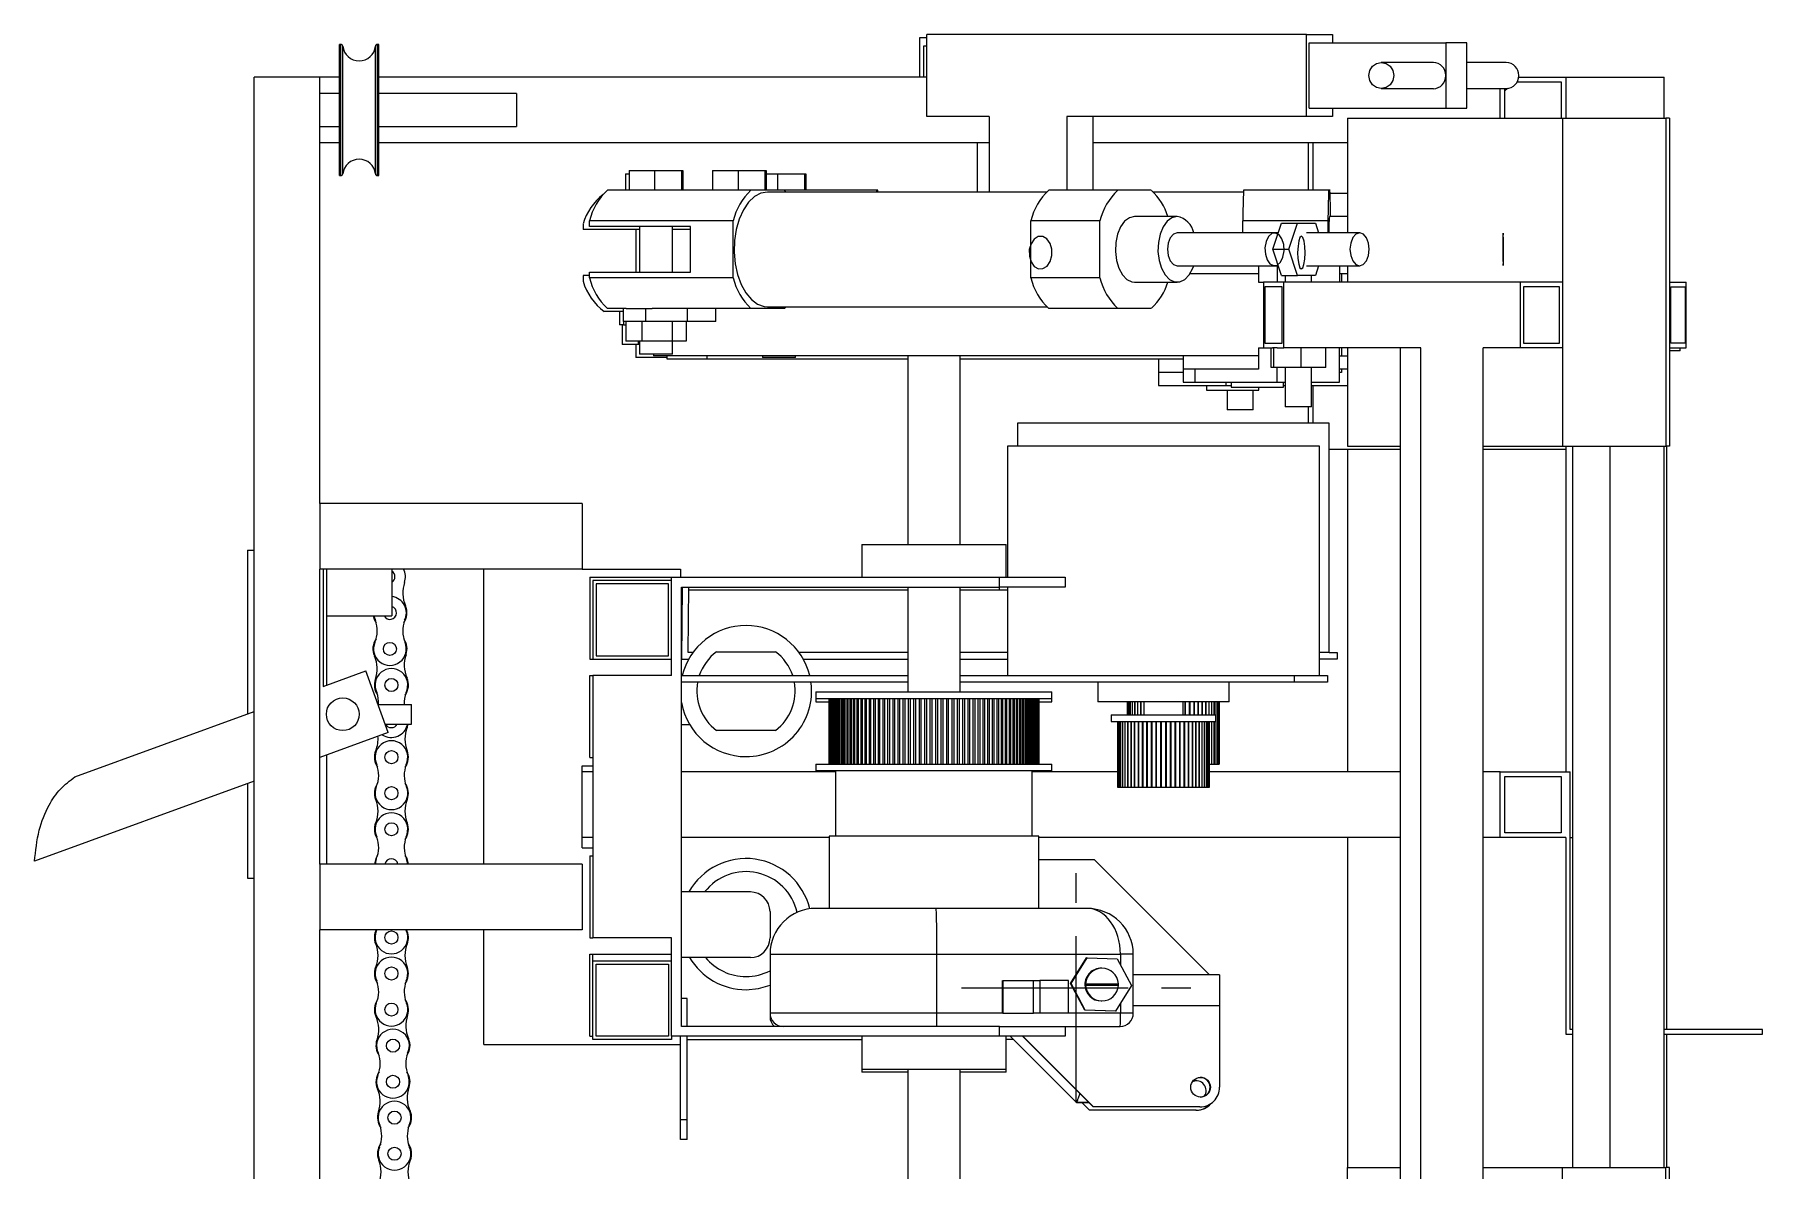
# Model space of a CAD drawing. Header units: millimetres. Extents: x 174 to 988, y 116 to 750.
# Drawn here: x 761.1 to 892.9, y 663 to 749.6 of the extents above; entities that cross this region are included whole.
import ezdxf

# ---------------------------------------------------------------- set-up
doc = ezdxf.new("R2010")
doc.units = ezdxf.units.MM
doc.linetypes.add('CENTERX2', pattern=[20.32, 12.7, -2.54, 2.54, -2.54])

msp = doc.modelspace()

# ---------------------------------------------------------------- linework, layer by layer
at = {"color": 7, "linetype": 'Continuous', "lineweight": 15}
for p, q in [((784.47, 748.85), (784.36, 748.85)), ((784.36, 738.85), (784.36, 748.85)), ((787.36, 748.85), (787.25, 748.85)), ((787.36, 738.85), (787.36, 748.85)), ((829.15, 749.35), (828.6, 749.35)), ((828.6, 749.35), (828.6, 746.35)), ((829.15, 748.73), (828.9, 748.73)), ((828.9, 748.73), (828.9, 746.35)), ((829.15, 743.35), (829.15, 749.6)), ((858.09, 749.6), (829.15, 749.6)), ((858.09, 743.35), (858.09, 749.6)), ((858.09, 749.6), (860.08, 749.6)), ((858.29, 743.98), (858.29, 748.98)), ((858.29, 748.98), (868.72, 748.98)), ((860.08, 749.6), (860.08, 748.98)), ((868.72, 748.98), (868.72, 746.48)), ((870.31, 748.98), (868.72, 748.98)), ((870.31, 746.48), (870.31, 748.98)), ((867.77, 747.48), (863.8, 747.48)), ((873.33, 747.48), (870.31, 747.48)), ((777.86, 622.46), (777.86, 746.35)), ((782.86, 746.35), (777.86, 746.35)), ((782.86, 713.85), (782.86, 746.35)), ((784.36, 746.35), (782.86, 746.35)), ((829.15, 746.35), (787.36, 746.35)), ((868.72, 746.48), (868.72, 743.98)), ((870.31, 743.98), (870.31, 746.48)), ((874.17, 746), (877.51, 746)), ((874.27, 746.35), (877.86, 746.35)), ((877.51, 746), (877.51, 743.23)), ((877.86, 746.35), (877.86, 743.23)), ((877.86, 746.35), (881.61, 746.35)), ((881.61, 746.35), (885.36, 746.35)), ((885.36, 743.23), (885.36, 746.35)), ((784.36, 745.1), (782.86, 745.1)), ((797.86, 745.1), (787.36, 745.1)), ((797.86, 745.1), (797.86, 742.6)), ((863.8, 745.48), (867.77, 745.48)), ((870.31, 745.48), (873.33, 745.48)), ((872.86, 743.23), (872.86, 745.48)), ((873.42, 745.48), (873.21, 745.32)), ((873.21, 743.23), (873.21, 745.48)), ((833.89, 743.35), (829.15, 743.35)), ((833.89, 743.35), (833.89, 737.6)), ((858.09, 743.35), (839.81, 743.35)), ((839.81, 743.35), (839.81, 737.73)), ((841.8, 743.35), (841.8, 737.73)), ((860.08, 743.35), (858.09, 743.35)), ((858.29, 743.98), (868.72, 743.98)), ((860.08, 743.98), (860.08, 743.35)), ((861.22, 743.23), (861.22, 734.48)), ((861.22, 743.23), (877.62, 743.23)), ((868.72, 743.98), (870.31, 743.98)), ((877.62, 743.23), (877.62, 718.23)), ((877.62, 743.23), (885.49, 743.23)), ((885.49, 743.23), (885.49, 718.23)), ((885.78, 743.23), (885.49, 743.23)), ((885.78, 743.23), (885.78, 718.23)), ((782.86, 742.6), (784.36, 742.6)), ((787.36, 742.6), (797.86, 742.6)), ((784.36, 741.35), (782.86, 741.35)), ((833.89, 741.35), (787.36, 741.35)), ((832.98, 741.35), (832.98, 737.6)), ((861.22, 741.35), (841.8, 741.35)), ((858.23, 741.35), (858.23, 737.73)), ((858.57, 741.35), (858.57, 737.73)), ((806.45, 739.23), (806.45, 737.73)), ((806.45, 739.23), (808.39, 739.23)), ((808.39, 739.23), (808.39, 737.73)), ((808.39, 739.23), (810.44, 739.23)), ((810.44, 739.23), (810.44, 737.73)), ((810.44, 739.23), (810.55, 739.23)), ((810.55, 739.23), (810.55, 737.73)), ((812.8, 739.23), (812.8, 737.73)), ((812.8, 739.23), (814.75, 739.23)), ((814.75, 739.23), (814.75, 737.73)), ((814.75, 739.23), (816.8, 739.23)), ((816.8, 739.23), (816.8, 737.73)), ((816.8, 739.23), (816.9, 739.23)), ((816.9, 739.23), (816.9, 737.73)), ((784.36, 738.85), (784.47, 738.85)), ((787.25, 738.85), (787.36, 738.85)), ((806.17, 738.98), (806.17, 737.73)), ((806.17, 738.98), (806.45, 738.98)), ((816.9, 738.98), (817.77, 738.98)), ((817.77, 738.98), (817.77, 737.73)), ((817.77, 738.98), (819.82, 738.98)), ((819.82, 738.98), (819.82, 737.73)), ((819.82, 738.98), (819.92, 738.98)), ((819.92, 738.98), (819.92, 737.73)), ((815.74, 737.73), (804.79, 737.73)), ((818.29, 737.73), (815.74, 737.73)), ((838.3, 737.6), (817.01, 737.6)), ((818.43, 737.6), (818.29, 737.73)), ((825.3, 737.73), (818.29, 737.73)), ((825.3, 737.73), (825.29, 737.6)), ((825.4, 737.73), (825.3, 737.73)), ((825.4, 737.6), (825.4, 737.73)), ((843.71, 737.73), (838.44, 737.73)), ((846.26, 737.73), (843.71, 737.73)), ((853.29, 737.6), (846.4, 737.6)), ((859.79, 737.73), (853.29, 737.73)), ((859.89, 737.73), (859.79, 737.73)), ((861.22, 737.48), (859.9, 737.48)), ((814.38, 735.41), (803.43, 735.41)), ((803.43, 734.98), (803.43, 735.41)), ((814.38, 731.05), (814.38, 735.41)), ((842.35, 735.41), (837.08, 735.41)), ((837.08, 731.05), (837.08, 735.41)), ((842.35, 731.05), (842.35, 735.41)), ((848.23, 735.73), (844.99, 735.73)), ((859.74, 735.41), (853.24, 735.41)), ((853.24, 734.48), (853.24, 735.41)), ((855.52, 733.23), (856.2, 735.23)), ((856.2, 735.23), (857.42, 735.23)), ((856.74, 733.23), (857.42, 735.23)), ((857.42, 735.23), (858.77, 735.23)), ((858.77, 735.23), (859.02, 734.48)), ((859.74, 734.48), (859.74, 735.41)), ((861.22, 735.73), (859.84, 735.73)), ((802.93, 735.16), (802.93, 734.73)), ((807.25, 734.73), (802.93, 734.73)), ((811.13, 734.98), (803.43, 734.98)), ((806.97, 734.73), (806.97, 731.48)), ((807.25, 734.98), (807.25, 731.48)), ((809.75, 731.48), (809.75, 734.98)), ((811.13, 734.73), (809.75, 734.73)), ((811.13, 731.48), (811.13, 734.98)), ((855.95, 734.48), (848.23, 734.48)), ((862.15, 734.48), (858.09, 734.48)), ((856.2, 731.23), (855.52, 733.23)), ((855.52, 733.23), (856.74, 733.23)), ((857.42, 731.23), (856.74, 733.23)), ((802.93, 731.23), (802.93, 730.8)), ((803.43, 731.23), (802.93, 731.23)), ((803.43, 731.05), (803.43, 731.48)), ((803.43, 731.48), (811.13, 731.48)), ((848.23, 731.98), (855.95, 731.98)), ((854.44, 731.35), (849.2, 731.35)), ((854.44, 731.98), (854.44, 730.73)), ((855.85, 731.98), (855.85, 730.73)), ((856.2, 731.23), (857.42, 731.23)), ((856.48, 731.23), (856.48, 730.73)), ((857.7, 731.23), (857.42, 731.23)), ((858.48, 731.23), (857.7, 731.23)), ((858.09, 731.98), (862.15, 731.98)), ((858.48, 730.73), (858.48, 731.23)), ((858.77, 731.23), (858.48, 731.23)), ((859.02, 731.98), (858.77, 731.23)), ((860.6, 731.98), (860.6, 730.73)), ((861.22, 731.35), (860.6, 731.35)), ((860.77, 731.35), (860.77, 730.73)), ((861.22, 731.98), (861.22, 730.73)), ((814.38, 731.05), (803.43, 731.05)), ((842.35, 731.05), (837.08, 731.05)), ((844.99, 730.73), (848.23, 730.73)), ((854.44, 730.73), (854.81, 730.73)), ((854.81, 730.73), (854.81, 725.73)), ((856.36, 730.73), (854.81, 730.73)), ((856.25, 730.38), (854.91, 730.38)), ((854.91, 730.38), (854.91, 726.08)), ((856.25, 726.08), (856.25, 730.38)), ((856.36, 725.73), (856.36, 730.73)), ((874.42, 730.73), (856.36, 730.73)), ((874.42, 725.73), (874.42, 730.73)), ((877.62, 730.73), (874.42, 730.73)), ((877.39, 730.38), (874.64, 730.38)), ((874.64, 730.38), (874.64, 726.08)), ((877.39, 726.08), (877.39, 730.38)), ((877.62, 730.73), (877.62, 725.73)), ((885.78, 730.73), (885.78, 725.73)), ((885.78, 730.73), (887.05, 730.73)), ((885.87, 730.38), (886.96, 730.38)), ((885.87, 726.08), (885.87, 730.38)), ((886.96, 730.38), (886.96, 726.08)), ((887.05, 725.73), (887.05, 730.73)), ((806.23, 728.73), (804.79, 728.73)), ((806, 728.73), (806, 727.73)), ((806.23, 728.73), (807.7, 728.73)), ((807.7, 728.73), (807.7, 727.73)), ((807.7, 728.73), (808.21, 728.73)), ((815.74, 728.73), (808.21, 728.73)), ((810.87, 728.73), (810.87, 727.73)), ((813.05, 727.73), (813.05, 728.73)), ((818.29, 728.73), (815.74, 728.73)), ((817.01, 728.85), (838.3, 728.85)), ((818.29, 728.73), (818.43, 728.85)), ((843.71, 728.73), (838.44, 728.73)), ((846.26, 728.73), (843.71, 728.73)), ((806, 728.48), (804.55, 728.48)), ((805.72, 728.48), (805.72, 727.48)), ((806.03, 727.48), (805.72, 727.48)), ((805.91, 727.48), (805.91, 725.98)), ((807.7, 727.73), (806, 727.73)), ((806.03, 727.48), (806.19, 727.48)), ((806.19, 727.73), (806.19, 726.23)), ((807.41, 727.73), (807.41, 726.23)), ((810.87, 727.73), (807.7, 727.73)), ((809.72, 727.73), (809.72, 726.23)), ((810.8, 727.73), (810.8, 726.23)), ((813.05, 727.73), (810.87, 727.73)), ((807.14, 725.98), (805.91, 725.98)), ((807.41, 726.23), (806.19, 726.23)), ((806.97, 725.98), (806.97, 724.98)), ((807.14, 726.23), (807.14, 725.98)), ((807.25, 725.98), (807.14, 725.98)), ((807.25, 726.23), (807.25, 725.23)), ((809.72, 726.23), (807.41, 726.23)), ((810.8, 726.23), (809.72, 726.23)), ((809.75, 725.23), (809.75, 726.23)), ((854.91, 726.08), (856.25, 726.08)), ((874.64, 726.08), (877.39, 726.08)), ((886.96, 726.08), (885.87, 726.08)), ((809.35, 724.98), (806.97, 724.98)), ((809.75, 725.23), (807.25, 725.23)), ((808.31, 725.23), (808.31, 725.1)), ((854.44, 725.1), (808.31, 725.1)), ((809.35, 724.85), (809.35, 725.1)), ((812.36, 724.85), (809.35, 724.85)), ((812.36, 725.1), (812.36, 724.85)), ((827.69, 724.85), (812.36, 724.85)), ((816.62, 725.1), (816.62, 724.98)), ((819.12, 724.98), (816.62, 724.98)), ((819.12, 724.98), (819.12, 725.1)), ((827.69, 725.1), (827.69, 710.73)), ((831.69, 710.73), (831.69, 725.1)), ((848.7, 724.85), (831.69, 724.85)), ((846.82, 724.85), (846.82, 723.85)), ((848.7, 725.1), (848.7, 724.1)), ((854.44, 725.73), (854.44, 724.1)), ((854.44, 725.73), (854.81, 725.73)), ((854.81, 725.73), (855.51, 725.73)), ((855.39, 724.23), (855.39, 725.73)), ((855.6, 725.73), (855.51, 725.73)), ((855.6, 724.23), (855.6, 725.73)), ((855.85, 725.73), (855.6, 725.73)), ((855.85, 725.73), (856.36, 725.73)), ((866.81, 725.73), (856.36, 725.73)), ((857.69, 724.23), (857.69, 725.73)), ((859.58, 724.23), (859.58, 725.73)), ((860.6, 723.1), (860.6, 725.73)), ((860.6, 725.1), (861.22, 725.1)), ((860.77, 725.73), (860.77, 725.1)), ((860.77, 725.48), (860.77, 725.1)), ((860.77, 725.48), (860.77, 725.48)), ((861.22, 725.73), (861.22, 718.23)), ((865.26, 655.73), (865.26, 725.73)), ((866.81, 655.73), (866.81, 725.73)), ((874.42, 725.73), (871.57, 725.73)), ((871.57, 655.73), (871.57, 725.73)), ((877.62, 725.73), (874.42, 725.73)), ((885.78, 725.73), (887.05, 725.73)), ((886.59, 725.48), (885.78, 725.48)), ((886.59, 725.48), (886.59, 725.73)), ((846.82, 723.85), (846.82, 722.85)), ((848.7, 723.85), (846.82, 723.85)), ((848.7, 724.1), (848.7, 723.1)), ((849.61, 724.1), (848.7, 724.1)), ((849.61, 723.1), (849.61, 724.1)), ((854.44, 724.1), (849.61, 724.1)), ((855.6, 724.23), (855.39, 724.23)), ((857.69, 724.23), (855.6, 724.23)), ((855.85, 723.1), (855.85, 724.23)), ((856.48, 724.23), (856.48, 721.23)), ((859.58, 724.23), (857.69, 724.23)), ((858.48, 721.23), (858.48, 724.23)), ((861.22, 724.1), (860.6, 724.1)), ((860.77, 723.85), (860.6, 723.85)), ((860.77, 724.1), (860.77, 723.85)), ((846.82, 722.85), (851.96, 722.85)), ((848.7, 723.1), (849.61, 723.1)), ((849.61, 723.1), (855.85, 723.1)), ((850.46, 722.85), (850.46, 722.48)), ((850.46, 722.48), (853.43, 722.48)), ((851.96, 722.85), (852.34, 722.85)), ((852.04, 722.48), (852.04, 720.98)), ((852.34, 723.1), (852.34, 722.73)), ((852.34, 722.73), (853.71, 722.73)), ((853.43, 722.48), (854.46, 722.48)), ((853.71, 722.73), (856.34, 722.73)), ((854.04, 720.98), (854.04, 722.48)), ((854.46, 722.48), (854.46, 722.73)), ((855.85, 723.1), (856.48, 723.1)), ((856.34, 722.73), (856.34, 723.1)), ((856.34, 722.85), (856.48, 722.85)), ((858.48, 723.1), (860.6, 723.1)), ((858.48, 722.85), (861.22, 722.85)), ((858.57, 722.85), (858.57, 719.98)), ((853.74, 720.98), (852.04, 720.98)), ((854.04, 720.98), (853.74, 720.98)), ((856.9, 721.23), (856.48, 721.23)), ((858.48, 721.23), (856.9, 721.23)), ((858.23, 721.23), (858.23, 719.98)), ((836.05, 719.98), (836.05, 718.23)), ((859.83, 719.98), (836.05, 719.98)), ((859.83, 702.48), (859.83, 719.98)), ((835.3, 718.23), (835.3, 708.23)), ((859.08, 718.23), (835.3, 718.23)), ((859.08, 700.73), (859.08, 718.23)), ((861.22, 718.23), (865.26, 718.23)), ((871.57, 718.23), (877.62, 718.23)), ((877.62, 718.23), (885.49, 718.23)), ((877.86, 718.23), (877.86, 693.39)), ((878.39, 718.23), (878.39, 663.23)), ((881.23, 718.23), (881.23, 663.23)), ((885.35, 718.23), (885.35, 663.23)), ((885.36, 688.39), (885.36, 718.23)), ((885.78, 718.23), (885.49, 718.23)), ((885.56, 673.74), (885.56, 718.23)), ((859.83, 717.98), (865.26, 717.98)), ((861.23, 717.98), (861.23, 693.39)), ((871.57, 717.98), (877.86, 717.98)), ((802.86, 713.85), (782.86, 713.85)), ((782.86, 713.85), (782.86, 708.85)), ((802.86, 713.85), (802.86, 708.85)), ((777.36, 710.28), (777.36, 697.81)), ((777.36, 710.28), (777.86, 710.28)), ((824.19, 710.73), (824.19, 708.23)), ((824.19, 710.73), (829.69, 710.73)), ((829.69, 710.73), (835.19, 710.73)), ((835.19, 708.23), (835.19, 710.73)), ((782.86, 686.35), (782.86, 708.85)), ((802.86, 708.85), (782.86, 708.85)), ((783.11, 708.85), (783.11, 699.9)), ((783.36, 708.85), (783.36, 705.28)), ((788.36, 708.85), (788.36, 705.28)), ((795.36, 686.35), (795.36, 708.85)), ((802.86, 708.85), (810.36, 708.85)), ((810.36, 708.85), (810.36, 708.23)), ((803.44, 708.23), (809.69, 708.23)), ((803.44, 708.23), (803.44, 701.98)), ((809.69, 707.98), (803.69, 707.98)), ((803.69, 707.98), (803.69, 701.98)), ((809.44, 707.73), (803.94, 707.73)), ((803.94, 707.73), (803.94, 702.23)), ((809.44, 702.23), (809.44, 707.73)), ((809.69, 700.73), (809.69, 708.23)), ((809.69, 708.23), (834.69, 708.23)), ((834.69, 707.48), (834.69, 708.23)), ((834.69, 708.23), (839.69, 708.23)), ((839.69, 708.23), (839.69, 707.48)), ((810.44, 707.48), (834.69, 707.48)), ((810.44, 673.98), (810.44, 707.48)), ((810.49, 707.48), (810.44, 701.98)), ((810.49, 707.23), (810.44, 707.23)), ((810.94, 702.48), (810.99, 707.48)), ((827.69, 707.23), (810.99, 707.23)), ((827.69, 707.48), (827.69, 699.48)), ((831.69, 699.48), (831.69, 707.48)), ((834.69, 707.23), (831.69, 707.23)), ((839.69, 707.48), (834.69, 707.48)), ((834.69, 707.23), (834.69, 707.48)), ((835.3, 707.23), (834.69, 707.23)), ((835.3, 707.48), (835.3, 700.73)), ((783.36, 705.28), (788.36, 705.28)), ((783.36, 705.28), (783.36, 699.99)), ((786.98, 705.28), (787.1, 704.94)), ((803.94, 702.23), (809.44, 702.23)), ((811.31, 702.48), (810.94, 702.48)), ((813.11, 702.55), (817.61, 702.55)), ((827.69, 702.48), (819.42, 702.48)), ((835.3, 702.48), (831.69, 702.48)), ((859.83, 702.48), (859.08, 702.48)), ((859.83, 702.48), (860.44, 702.48)), ((860.44, 702.48), (860.44, 701.98)), ((783.11, 699.9), (786.37, 701.09)), ((788.08, 696.39), (786.37, 701.09)), ((803.44, 701.98), (803.69, 701.98)), ((803.69, 701.98), (809.69, 701.98)), ((810.44, 701.98), (810.99, 701.98)), ((819.73, 701.98), (827.69, 701.98)), ((831.69, 701.98), (835.3, 701.98)), ((860.44, 701.98), (859.08, 701.98)), ((803.44, 700.73), (803.69, 700.73)), ((803.44, 694.48), (803.44, 700.73)), ((803.69, 700.73), (803.69, 680.73)), ((809.69, 700.73), (803.69, 700.73)), ((810.44, 700.73), (827.69, 700.73)), ((827.69, 700.23), (810.44, 700.23)), ((831.69, 700.73), (857.19, 700.73)), ((857.19, 700.23), (831.69, 700.23)), ((842.19, 700.23), (842.19, 698.73)), ((852.19, 698.73), (852.19, 700.23)), ((857.19, 700.23), (857.19, 700.73)), ((857.19, 700.73), (859.69, 700.73)), ((859.69, 700.23), (857.19, 700.23)), ((859.69, 700.73), (859.69, 700.23)), ((787.3, 698.53), (789.86, 698.53)), ((789.86, 697.03), (789.86, 698.53)), ((820.69, 699.48), (820.69, 698.98)), ((820.69, 699.48), (838.69, 699.48)), ((820.69, 698.98), (820.69, 698.73)), ((820.69, 698.98), (838.69, 698.98)), ((820.69, 698.73), (821.71, 698.73)), ((821.69, 698.98), (821.69, 693.98)), ((821.69, 693.98), (821.69, 698.98)), ((821.69, 693.98), (821.69, 698.73)), ((821.71, 693.98), (821.71, 698.98)), ((821.72, 698.98), (821.72, 693.98)), ((821.75, 693.98), (821.75, 698.98)), ((821.76, 698.98), (821.76, 693.98)), ((821.81, 693.98), (821.81, 698.98)), ((821.83, 698.98), (821.83, 693.98)), ((821.89, 693.98), (821.89, 698.98)), ((821.92, 698.98), (821.92, 693.98)), ((822, 693.98), (822, 698.98)), ((822.03, 698.98), (822.03, 693.98)), ((822.13, 693.98), (822.13, 698.98)), ((822.17, 698.98), (822.17, 693.98)), ((822.27, 693.98), (822.27, 698.98)), ((822.32, 698.98), (822.32, 693.98)), ((822.44, 693.98), (822.44, 698.98)), ((822.49, 698.98), (822.49, 693.98)), ((822.63, 693.98), (822.63, 698.98)), ((822.68, 698.98), (822.68, 693.98)), ((822.83, 693.98), (822.83, 698.98)), ((822.9, 698.98), (822.9, 693.98)), ((823.06, 693.98), (823.06, 698.98)), ((823.13, 698.98), (823.13, 693.98)), ((823.3, 693.98), (823.3, 698.98)), ((823.37, 698.98), (823.37, 693.98)), ((823.56, 693.98), (823.56, 698.98)), ((823.64, 698.98), (823.64, 693.98)), ((823.84, 693.98), (823.84, 698.98)), ((823.92, 698.98), (823.92, 693.98)), ((824.13, 693.98), (824.13, 698.98)), ((824.22, 698.98), (824.22, 693.98)), ((824.44, 693.98), (824.44, 698.98)), ((824.53, 698.98), (824.53, 693.98)), ((824.77, 693.98), (824.77, 698.98)), ((824.86, 698.98), (824.86, 693.98)), ((825.1, 693.98), (825.1, 698.98)), ((825.2, 698.98), (825.2, 693.98)), ((825.45, 693.98), (825.45, 698.98)), ((825.55, 698.98), (825.55, 693.98)), ((825.81, 693.98), (825.81, 698.98)), ((825.92, 698.98), (825.92, 693.98)), ((826.18, 693.98), (826.18, 698.98)), ((826.29, 698.98), (826.29, 693.98)), ((826.57, 693.98), (826.57, 698.98)), ((826.68, 698.98), (826.68, 693.98)), ((826.95, 693.98), (826.95, 698.98)), ((827.07, 698.98), (827.07, 693.98)), ((827.35, 693.98), (827.35, 698.98)), ((827.47, 698.98), (827.47, 693.98)), ((827.76, 693.98), (827.76, 698.98)), ((827.87, 698.98), (827.87, 693.98)), ((828.16, 693.98), (828.16, 698.98)), ((828.28, 698.98), (828.28, 693.98)), ((828.58, 693.98), (828.58, 698.98)), ((828.7, 698.98), (828.7, 693.98)), ((828.99, 693.98), (828.99, 698.98)), ((829.11, 698.98), (829.11, 693.98)), ((829.41, 693.98), (829.41, 698.98)), ((829.53, 698.98), (829.53, 693.98)), ((829.83, 693.98), (829.83, 698.98)), ((829.95, 698.98), (829.95, 693.98)), ((830.25, 693.98), (830.25, 698.98)), ((830.37, 698.98), (830.37, 693.98)), ((830.67, 693.98), (830.67, 698.98)), ((830.78, 698.98), (830.78, 693.98)), ((831.08, 693.98), (831.08, 698.98)), ((831.2, 698.98), (831.2, 693.98)), ((831.49, 693.98), (831.49, 698.98)), ((831.61, 698.98), (831.61, 693.98)), ((831.9, 693.98), (831.9, 698.98)), ((832.01, 698.98), (832.01, 693.98)), ((832.3, 693.98), (832.3, 698.98)), ((832.41, 698.98), (832.41, 693.98)), ((832.69, 693.98), (832.69, 698.98)), ((832.8, 698.98), (832.8, 693.98)), ((833.07, 693.98), (833.07, 698.98)), ((833.18, 698.98), (833.18, 693.98)), ((833.45, 693.98), (833.45, 698.98)), ((833.55, 698.98), (833.55, 693.98)), ((833.81, 693.98), (833.81, 698.98)), ((833.91, 698.98), (833.91, 693.98)), ((834.16, 693.98), (834.16, 698.98)), ((834.26, 698.98), (834.26, 693.98)), ((834.51, 693.98), (834.51, 698.98)), ((834.6, 698.98), (834.6, 693.98)), ((834.83, 693.98), (834.83, 698.98)), ((834.92, 698.98), (834.92, 693.98)), ((835.15, 693.98), (835.15, 698.98)), ((835.23, 698.98), (835.23, 693.98)), ((835.45, 693.98), (835.45, 698.98)), ((835.53, 698.98), (835.53, 693.98)), ((835.73, 693.98), (835.73, 698.98)), ((835.81, 698.98), (835.81, 693.98)), ((835.99, 693.98), (835.99, 698.98)), ((836.07, 698.98), (836.07, 693.98)), ((836.24, 693.98), (836.24, 698.98)), ((836.31, 698.98), (836.31, 693.98)), ((836.47, 693.98), (836.47, 698.98)), ((836.54, 698.98), (836.54, 693.98)), ((836.69, 693.98), (836.69, 698.98)), ((836.74, 698.98), (836.74, 693.98)), ((836.88, 693.98), (836.88, 698.98)), ((836.93, 698.98), (836.93, 693.98)), ((837.05, 693.98), (837.05, 698.98)), ((837.1, 698.98), (837.1, 693.98)), ((837.21, 693.98), (837.21, 698.98)), ((837.25, 698.98), (837.25, 693.98)), ((837.34, 693.98), (837.34, 698.98)), ((837.37, 698.98), (837.37, 693.98)), ((837.45, 693.98), (837.45, 698.98)), ((837.48, 698.98), (837.48, 693.98)), ((837.54, 693.98), (837.54, 698.98)), ((837.56, 698.98), (837.56, 693.98)), ((837.61, 693.98), (837.61, 698.98)), ((837.63, 698.98), (837.63, 693.98)), ((837.66, 693.98), (837.66, 698.98)), ((837.67, 698.98), (837.67, 693.98)), ((837.68, 693.98), (837.68, 698.98)), ((837.69, 698.98), (837.69, 693.98)), ((837.69, 693.98), (837.69, 698.98)), ((837.69, 698.73), (838.69, 698.73)), ((837.69, 693.98), (837.69, 698.73)), ((838.69, 698.98), (838.69, 699.48)), ((838.69, 698.73), (838.69, 698.98)), ((852.19, 698.73), (842.19, 698.73)), ((844.44, 698.73), (844.44, 697.73)), ((844.45, 697.73), (844.45, 698.73)), ((844.48, 698.73), (844.48, 697.73)), ((844.49, 697.73), (844.49, 698.73)), ((844.55, 698.73), (844.55, 697.73)), ((844.57, 697.73), (844.57, 698.73)), ((844.66, 698.73), (844.66, 697.73)), ((844.68, 697.73), (844.68, 698.73)), ((844.81, 698.73), (844.81, 697.73)), ((844.84, 697.73), (844.84, 698.73)), ((844.99, 698.73), (844.99, 697.73)), ((845.02, 697.73), (845.02, 698.73)), ((845.2, 698.73), (845.2, 697.73)), ((845.24, 697.73), (845.24, 698.73)), ((845.44, 698.73), (845.44, 697.73)), ((845.49, 697.73), (845.49, 698.73)), ((845.69, 698.73), (845.69, 697.73)), ((848.69, 697.73), (848.69, 698.73)), ((848.81, 698.73), (848.81, 697.73)), ((848.88, 697.73), (848.88, 698.73)), ((849.16, 698.73), (849.16, 697.73)), ((849.22, 697.73), (849.22, 698.73)), ((849.5, 698.73), (849.5, 697.73)), ((849.56, 697.73), (849.56, 698.73)), ((849.82, 698.73), (849.82, 697.73)), ((849.87, 697.73), (849.87, 698.73)), ((850.12, 698.73), (850.12, 697.73)), ((850.17, 697.73), (850.17, 698.73)), ((850.39, 698.73), (850.39, 697.73)), ((850.44, 697.73), (850.44, 698.73)), ((850.64, 698.73), (850.64, 697.73)), ((850.68, 697.73), (850.68, 698.73)), ((850.86, 698.73), (850.86, 697.73)), ((850.89, 697.73), (850.89, 698.73)), ((851.04, 698.73), (851.04, 697.73)), ((851.07, 697.73), (851.07, 698.73)), ((851.19, 698.73), (851.19, 693.98)), ((851.22, 693.98), (851.22, 698.73)), ((851.31, 698.73), (851.31, 693.98)), ((851.33, 693.98), (851.33, 698.73)), ((851.39, 698.73), (851.39, 693.98)), ((851.4, 693.98), (851.4, 698.73)), ((851.43, 698.73), (851.43, 693.98)), ((851.44, 693.98), (851.44, 698.73)), ((764.19, 693.01), (777.86, 697.99)), ((787.85, 697.03), (789.86, 697.03)), ((789.53, 696.77), (789.6, 697.03)), ((811.07, 696.98), (810.44, 696.98)), ((843.19, 697.73), (843.19, 697.23)), ((843.19, 697.73), (847.19, 697.73)), ((843.19, 697.23), (847.19, 697.23)), ((843.69, 697.23), (843.69, 692.23)), ((843.7, 692.23), (843.7, 697.23)), ((843.73, 697.23), (843.73, 692.23)), ((843.74, 692.23), (843.74, 697.23)), ((843.8, 697.23), (843.8, 692.23)), ((843.82, 692.23), (843.82, 697.23)), ((843.91, 697.23), (843.91, 692.23)), ((843.93, 692.23), (843.93, 697.23)), ((844.06, 697.23), (844.06, 692.23)), ((844.09, 692.23), (844.09, 697.23)), ((844.24, 697.23), (844.24, 692.23)), ((844.27, 692.23), (844.27, 697.23)), ((844.45, 697.23), (844.45, 692.23)), ((844.49, 692.23), (844.49, 697.23)), ((844.69, 697.23), (844.69, 692.23)), ((844.74, 692.23), (844.74, 697.23)), ((844.96, 697.23), (844.96, 692.23)), ((845.01, 692.23), (845.01, 697.23)), ((845.26, 697.23), (845.26, 692.23)), ((845.31, 692.23), (845.31, 697.23)), ((845.57, 697.23), (845.57, 692.23)), ((845.63, 692.23), (845.63, 697.23)), ((845.9, 697.23), (845.9, 692.23)), ((845.97, 692.23), (845.97, 697.23)), ((846.25, 697.23), (846.25, 692.23)), ((846.32, 692.23), (846.32, 697.23)), ((846.61, 697.23), (846.61, 692.23)), ((846.67, 692.23), (846.67, 697.23)), ((846.97, 697.23), (846.97, 692.23)), ((847.04, 692.23), (847.04, 697.23)), ((847.19, 697.73), (851.19, 697.73)), ((847.19, 697.23), (851.19, 697.23)), ((847.34, 697.23), (847.34, 692.23)), ((847.41, 692.23), (847.41, 697.23)), ((847.7, 697.23), (847.7, 692.23)), ((847.77, 692.23), (847.77, 697.23)), ((848.06, 697.23), (848.06, 692.23)), ((848.13, 692.23), (848.13, 697.23)), ((848.41, 697.23), (848.41, 692.23)), ((848.47, 692.23), (848.47, 697.23)), ((848.75, 697.23), (848.75, 692.23)), ((848.81, 692.23), (848.81, 697.23)), ((849.07, 697.23), (849.07, 692.23)), ((849.12, 692.23), (849.12, 697.23)), ((849.37, 697.23), (849.37, 692.23)), ((849.42, 692.23), (849.42, 697.23)), ((849.64, 697.23), (849.64, 692.23)), ((849.69, 692.23), (849.69, 697.23)), ((849.89, 697.23), (849.89, 692.23)), ((849.93, 692.23), (849.93, 697.23)), ((850.11, 697.23), (850.11, 692.23)), ((850.14, 692.23), (850.14, 697.23)), ((850.29, 697.23), (850.29, 692.23)), ((850.32, 692.23), (850.32, 697.23)), ((850.44, 697.23), (850.44, 692.23)), ((850.47, 692.23), (850.47, 697.23)), ((850.56, 697.23), (850.56, 692.23)), ((850.58, 692.23), (850.58, 697.23)), ((850.64, 697.23), (850.64, 692.23)), ((850.65, 692.23), (850.65, 697.23)), ((850.68, 697.23), (850.68, 692.23)), ((850.69, 692.23), (850.69, 697.23)), ((850.86, 697.23), (850.86, 693.98)), ((850.89, 693.98), (850.89, 697.23)), ((851.04, 697.23), (851.04, 693.98)), ((851.07, 693.98), (851.07, 697.23)), ((851.19, 697.23), (851.19, 697.73)), ((788.08, 696.39), (782.86, 694.49)), ((817.61, 696.55), (813.11, 696.55)), ((783.36, 694.67), (783.36, 686.35)), ((803.44, 694.48), (803.69, 694.48)), ((802.86, 693.85), (803.69, 693.85)), ((802.86, 687.6), (802.86, 693.85)), ((803.69, 693.39), (802.86, 693.39)), ((822.19, 693.39), (810.44, 693.39)), ((820.69, 693.98), (820.69, 693.48)), ((820.69, 693.98), (838.69, 693.98)), ((820.69, 693.48), (820.69, 693.39)), ((820.69, 693.48), (838.69, 693.48)), ((822.19, 693.48), (822.19, 688.48)), ((837.19, 688.48), (837.19, 693.48)), ((843.69, 693.39), (837.19, 693.39)), ((838.69, 693.48), (838.69, 693.98)), ((838.69, 693.39), (838.69, 693.48)), ((850.69, 693.98), (850.86, 693.98)), ((865.26, 693.39), (850.69, 693.39)), ((850.86, 693.98), (850.89, 693.98)), ((850.89, 693.98), (851.04, 693.98)), ((851.04, 693.98), (851.07, 693.98)), ((851.07, 693.98), (851.19, 693.98)), ((851.19, 693.98), (851.22, 693.98)), ((851.22, 693.98), (851.31, 693.98)), ((851.31, 693.98), (851.33, 693.98)), ((851.33, 693.98), (851.39, 693.98)), ((851.39, 693.98), (851.4, 693.98)), ((851.4, 693.98), (851.43, 693.98)), ((851.43, 693.98), (851.44, 693.98)), ((872.86, 693.39), (871.57, 693.39)), ((872.86, 688.39), (872.86, 693.39)), ((872.86, 693.39), (878.21, 693.39)), ((873.21, 693.04), (877.51, 693.04)), ((873.21, 688.74), (873.21, 693.04)), ((877.51, 693.04), (877.51, 688.74)), ((878.21, 673.74), (878.21, 693.39)), ((777.86, 692.67), (761.11, 686.57)), ((777.36, 692.49), (777.36, 685.28)), ((843.69, 692.23), (843.7, 692.23)), ((843.7, 692.23), (843.73, 692.23)), ((843.73, 692.23), (843.74, 692.23)), ((843.74, 692.23), (843.8, 692.23)), ((843.8, 692.23), (843.82, 692.23)), ((843.82, 692.23), (843.91, 692.23)), ((843.91, 692.23), (843.93, 692.23)), ((843.93, 692.23), (844.06, 692.23)), ((844.06, 692.23), (844.09, 692.23)), ((844.09, 692.23), (844.24, 692.23)), ((844.24, 692.23), (844.27, 692.23)), ((844.27, 692.23), (844.45, 692.23)), ((844.45, 692.23), (844.49, 692.23)), ((844.49, 692.23), (844.69, 692.23)), ((844.69, 692.23), (844.74, 692.23)), ((844.74, 692.23), (844.96, 692.23)), ((844.96, 692.23), (845.01, 692.23)), ((845.01, 692.23), (845.26, 692.23)), ((845.26, 692.23), (845.31, 692.23)), ((845.31, 692.23), (845.57, 692.23)), ((845.57, 692.23), (845.63, 692.23)), ((845.63, 692.23), (845.9, 692.23)), ((845.9, 692.23), (845.97, 692.23)), ((845.97, 692.23), (846.25, 692.23)), ((846.25, 692.23), (846.32, 692.23)), ((846.32, 692.23), (846.61, 692.23)), ((846.61, 692.23), (846.67, 692.23)), ((846.67, 692.23), (846.97, 692.23)), ((846.97, 692.23), (847.04, 692.23)), ((847.04, 692.23), (847.34, 692.23)), ((847.34, 692.23), (847.41, 692.23)), ((847.41, 692.23), (847.7, 692.23)), ((847.7, 692.23), (847.77, 692.23)), ((847.77, 692.23), (848.06, 692.23)), ((848.06, 692.23), (848.13, 692.23)), ((848.13, 692.23), (848.41, 692.23)), ((848.41, 692.23), (848.47, 692.23)), ((848.47, 692.23), (848.75, 692.23)), ((848.75, 692.23), (848.81, 692.23)), ((848.81, 692.23), (849.07, 692.23)), ((849.07, 692.23), (849.12, 692.23)), ((849.12, 692.23), (849.37, 692.23)), ((849.37, 692.23), (849.42, 692.23)), ((849.42, 692.23), (849.64, 692.23)), ((849.64, 692.23), (849.69, 692.23)), ((849.69, 692.23), (849.89, 692.23)), ((849.89, 692.23), (849.93, 692.23)), ((849.93, 692.23), (850.11, 692.23)), ((850.11, 692.23), (850.14, 692.23)), ((850.14, 692.23), (850.29, 692.23)), ((850.29, 692.23), (850.32, 692.23)), ((850.32, 692.23), (850.44, 692.23)), ((850.44, 692.23), (850.47, 692.23)), ((850.47, 692.23), (850.56, 692.23)), ((850.56, 692.23), (850.58, 692.23)), ((850.58, 692.23), (850.64, 692.23)), ((850.64, 692.23), (850.65, 692.23)), ((850.65, 692.23), (850.68, 692.23)), ((850.68, 692.23), (850.69, 692.23)), ((803.69, 688.39), (802.86, 688.39)), ((821.69, 688.39), (810.44, 688.39)), ((821.69, 688.48), (821.69, 682.98)), ((837.69, 688.48), (821.69, 688.48)), ((837.69, 682.98), (837.69, 688.48)), ((865.26, 688.39), (837.69, 688.39)), ((861.23, 688.39), (861.23, 663.23)), ((872.86, 688.39), (871.57, 688.39)), ((877.86, 688.39), (872.86, 688.39)), ((877.51, 688.74), (873.21, 688.74)), ((877.86, 688.39), (877.86, 673.39)), ((878.21, 688.39), (878.39, 688.39)), ((885.35, 688.39), (885.36, 688.39)), ((787.17, 686.75), (787.08, 686.35)), ((789.57, 686.35), (789.48, 686.75)), ((802.86, 687.6), (803.69, 687.6)), ((803.44, 686.98), (803.69, 686.98)), ((803.44, 686.98), (803.44, 680.73)), ((837.69, 686.71), (841.9, 686.71)), ((841.9, 686.71), (850.7, 677.91)), ((777.36, 685.28), (777.86, 685.28)), ((782.86, 686.35), (782.86, 681.35)), ((802.86, 686.35), (782.86, 686.35)), ((802.86, 686.35), (802.86, 681.35)), ((815.69, 684.23), (810.44, 684.23)), ((817.19, 682.73), (817.19, 680.73)), ((829.85, 682.98), (820.69, 682.98)), ((841.35, 682.98), (829.85, 682.98)), ((782.86, 622.46), (782.86, 681.35)), ((802.86, 681.35), (782.86, 681.35)), ((787.22, 681.35), (787.17, 681.25)), ((789.48, 681.25), (789.43, 681.35)), ((795.36, 672.6), (795.36, 681.35)), ((803.44, 680.73), (803.69, 680.73)), ((809.69, 680.73), (803.69, 680.73)), ((809.69, 673.23), (809.69, 680.73)), ((803.44, 679.48), (809.69, 679.48)), ((803.44, 673.23), (803.44, 679.48)), ((803.69, 678.98), (803.69, 679.48)), ((803.69, 678.98), (809.69, 678.98)), ((803.69, 672.98), (803.69, 678.98)), ((803.94, 673.23), (803.94, 678.73)), ((803.94, 678.73), (809.44, 678.73)), ((809.44, 678.73), (809.44, 673.23)), ((815.69, 679.23), (810.44, 679.23)), ((817.19, 679.48), (817.19, 674.98)), ((829.91, 674.98), (829.91, 679.48)), ((829.91, 679.48), (843.91, 679.48)), ((840.1, 677.24), (841.32, 679.2)), ((840.14, 677.24), (841.36, 679.2)), ((841.36, 679.2), (841.32, 679.2)), ((841.36, 679.2), (843.66, 679.13)), ((843.66, 679.13), (844.75, 677.1)), ((844.89, 679.48), (843.91, 679.48)), ((844.89, 674.98), (844.89, 679.48)), ((834.91, 674.98), (834.91, 677.48)), ((834.95, 677.48), (834.95, 674.98)), ((837.27, 674.98), (837.27, 677.48)), ((837.27, 677.48), (837.76, 677.48)), ((837.76, 677.48), (837.76, 674.98)), ((839.95, 674.98), (839.95, 677.48)), ((840.14, 677.24), (840.1, 677.24)), ((841.19, 675.21), (840.1, 677.24)), ((841.23, 675.21), (840.14, 677.24)), ((841.25, 677.23), (841.25, 677.23)), ((841.25, 677.23), (843.75, 677.23)), ((842.5, 678.42), (842.45, 678.42)), ((851.47, 677.91), (851.47, 677.14)), ((810.86, 676.12), (810.44, 676.12)), ((810.86, 673.98), (810.86, 676.12)), ((841.25, 677.1), (841.25, 677.1)), ((843.75, 677.1), (841.25, 677.1)), ((842.45, 675.92), (842.5, 675.92)), ((844.75, 677.1), (843.54, 675.13)), ((851.47, 677.14), (851.47, 675.54)), ((817.19, 674.98), (817.19, 674.73)), ((834.91, 674.98), (829.91, 674.98)), ((837.76, 674.98), (837.27, 674.98)), ((843.91, 674.98), (839.91, 674.98)), ((841.23, 675.21), (841.19, 675.21)), ((843.5, 675.13), (841.19, 675.21)), ((843.54, 675.13), (841.23, 675.21)), ((843.54, 675.13), (843.5, 675.13)), ((844.89, 674.98), (843.91, 674.98)), ((851.47, 675.54), (851.47, 669.34)), ((834.69, 673.98), (810.44, 673.98)), ((834.69, 673.23), (834.69, 673.98)), ((834.69, 673.98), (835.8, 673.98)), ((835.8, 673.98), (843.89, 673.98)), ((839.69, 673.98), (839.69, 673.23)), ((877.86, 673.39), (878.39, 673.39)), ((878.39, 673.74), (878.21, 673.74)), ((892.86, 673.74), (885.35, 673.74)), ((885.35, 673.39), (892.86, 673.39)), ((885.56, 663.23), (885.56, 673.39)), ((892.86, 673.39), (892.86, 673.74)), ((795.36, 672.6), (810.36, 672.6)), ((803.44, 673.23), (803.69, 673.23)), ((809.69, 672.98), (803.69, 672.98)), ((809.44, 673.23), (803.94, 673.23)), ((834.69, 673.23), (809.69, 673.23)), ((809.69, 673.23), (809.69, 672.98)), ((810.36, 672.6), (810.36, 673.23)), ((810.36, 666.85), (810.36, 672.6)), ((810.86, 666.85), (810.86, 673.23)), ((810.86, 672.98), (824.19, 672.98)), ((824.19, 673.23), (824.19, 670.73)), ((839.69, 673.23), (834.69, 673.23)), ((835.19, 670.73), (835.19, 673.23)), ((835.76, 672.98), (835.19, 672.98)), ((835.51, 673.23), (840.57, 668.17)), ((841.84, 667.84), (836.45, 673.23)), ((841.85, 667.84), (836.47, 673.23)), ((824.19, 670.73), (824.19, 670.48)), ((824.19, 670.73), (829.69, 670.73)), ((827.69, 670.73), (827.69, 656.35)), ((829.69, 670.73), (835.19, 670.73)), ((831.69, 656.35), (831.69, 670.73)), ((835.19, 670.48), (835.19, 670.73)), ((827.69, 670.48), (824.19, 670.48)), ((835.19, 670.48), (831.69, 670.48)), ((841.46, 668.21), (840.57, 668.17)), ((840.57, 668.17), (841.51, 668.17)), ((841.54, 667.59), (840.96, 668.17)), ((810.86, 666.85), (810.36, 666.85)), ((810.36, 665.35), (810.36, 666.85)), ((810.86, 665.35), (810.86, 666.85)), ((849.65, 667.59), (841.54, 667.59)), ((841.85, 667.84), (841.84, 667.84)), ((849.97, 667.84), (841.85, 667.84)), ((849.69, 667.59), (849.65, 667.59)), ((810.86, 665.35), (810.36, 665.35)), ((861.22, 655.73), (861.22, 663.23)), ((861.22, 663.23), (865.26, 663.23)), ((871.57, 663.23), (877.62, 663.23)), ((877.62, 638.23), (877.62, 663.23)), ((877.62, 663.23), (885.49, 663.23)), ((885.49, 638.23), (885.49, 663.23)), ((885.78, 663.23), (885.49, 663.23)), ((885.78, 638.23), (885.78, 663.23))]:
    msp.add_line(p, q, dxfattribs=at)
at = {"color": 8, "linetype": 'Continuous', "lineweight": 15}
for p, q in [((784.47, 738.85), (784.47, 748.85)), ((784.62, 738.99), (784.62, 748.72)), ((787.1, 738.99), (787.1, 748.72)), ((787.25, 738.85), (787.25, 748.85)), ((806.03, 727.73), (806.03, 727.48)), ((851.96, 722.85), (851.96, 723.1)), ((817.19, 679.48), (829.91, 679.48)), ((843.91, 679.48), (843.91, 678.67)), ((829.91, 674.98), (817.19, 674.98)), ((817.19, 674.73), (817.22, 674.73)), ((843.91, 675.74), (843.91, 674.98))]:
    msp.add_line(p, q, dxfattribs=at)
at = {"color": 7, "linetype": 'CENTERX2'}
for p, q in [((840.53, 668.17), (840.53, 685.67)), ((831.79, 676.92), (849.27, 676.92))]:
    msp.add_line(p, q, dxfattribs=at)
at = {"color": 7, "linetype": 'Continuous', "lineweight": 15, "flags": 128}
for points in [[(862.85, 746.48), (862.92, 746.86), (863.13, 747.19), (863.44, 747.4), (863.8, 747.48), (864.16, 747.4), (864.47, 747.19), (864.67, 746.86), (864.75, 746.48), (864.67, 746.1), (864.47, 745.77), (864.16, 745.56), (863.8, 745.48), (863.44, 745.56), (863.13, 745.77), (862.92, 746.1), (862.85, 746.48)], [(817.01, 737.6), (816.5, 737.52), (816, 737.25), (815.55, 736.82), (815.16, 736.24), (814.84, 735.54), (814.61, 734.75), (814.48, 733.89), (814.45, 733.01), (814.53, 732.13), (814.71, 731.3), (814.99, 730.55), (815.34, 729.91), (815.77, 729.4), (816.24, 729.06), (816.75, 728.88), (817.01, 728.85)], [(844.99, 735.73), (844.59, 735.64), (844.23, 735.37), (843.92, 734.94), (843.69, 734.38), (843.55, 733.74), (843.53, 733.06), (843.61, 732.39), (843.79, 731.79), (844.06, 731.29), (844.4, 730.94), (844.79, 730.75), (844.99, 730.73)], [(848.23, 735.73), (847.84, 735.64), (847.47, 735.37), (847.16, 734.94), (846.93, 734.38), (846.8, 733.74), (846.77, 733.06), (846.85, 732.39), (847.04, 731.79), (847.31, 731.29), (847.65, 730.94), (848.03, 730.75), (848.43, 730.75), (848.81, 730.94), (849.15, 731.29), (849.43, 731.79), (849.5, 731.98)], [(848.23, 734.48), (847.95, 734.38), (847.71, 734.11), (847.55, 733.71), (847.5, 733.23), (847.55, 732.75), (847.71, 732.35), (847.95, 732.08), (848.23, 731.98)], [(862.43, 734.38), (862.15, 734.48), (861.87, 734.39), (861.63, 734.12), (861.47, 733.71), (861.41, 733.23), (861.47, 732.76), (861.63, 732.35), (861.86, 732.08), (862.14, 731.98), (862.42, 732.07), (862.66, 732.34), (862.82, 732.75), (862.88, 733.23), (862.82, 733.7), (862.66, 734.11), (862.43, 734.38)], [(786.93, 705.28), (787.03, 704.95), (787.16, 704.74)], [(787.27, 687.02), (787.13, 686.77), (787.03, 686.35)], [(789.62, 686.35), (789.52, 686.77), (789.38, 687.02)], [(815.36, 676.78), (816.31, 676.87), (817.19, 677.12)], [(849.71, 669.84), (849.45, 669.78), (849.4, 669.76)]]:
    msp.add_lwpolyline(points, dxfattribs=at)
at = {"color": 7, "linetype": 'Continuous', "flags": 128}
for points in [[(838.55, 732.3), (838.68, 732.75), (838.67, 733.24), (838.54, 733.68), (838.3, 734.03), (837.98, 734.21), (837.64, 734.2), (837.33, 734.01), (837.09, 733.66), (836.96, 733.21), (836.97, 732.72), (837.1, 732.28), (837.34, 731.93), (837.66, 731.75), (838, 731.76), (838.31, 731.95), (838.55, 732.3)], [(855.73, 734.47), (855.45, 734.43), (855.2, 734.2), (855.01, 733.82), (854.93, 733.35), (854.96, 732.87), (855.09, 732.44), (855.31, 732.13), (855.59, 731.99), (855.87, 732.03), (856.12, 732.26), (856.3, 732.64), (856.39, 733.11), (856.36, 733.59), (856.22, 734.02), (856, 734.33), (855.73, 734.47)], [(857.42, 733), (857.44, 732.52), (857.5, 732.11), (857.59, 731.83), (857.7, 731.73), (857.81, 731.82), (857.9, 732.08), (857.96, 732.48), (857.99, 732.96), (857.97, 733.44), (857.91, 733.85), (857.82, 734.13), (857.71, 734.23), (857.6, 734.14), (857.51, 733.88), (857.45, 733.48), (857.42, 733)], [(873.09, 734.47), (873.08, 734.43), (873.07, 734.2), (873.06, 733.82), (873.06, 733.35), (873.06, 732.87), (873.07, 732.44), (873.08, 732.13), (873.09, 731.99), (873.1, 732.03), (873.11, 732.26), (873.11, 732.64), (873.12, 733.11), (873.12, 733.59), (873.11, 734.02), (873.1, 734.33), (873.09, 734.47)]]:
    msp.add_lwpolyline(points, dxfattribs=at)
at = {"color": 7, "linetype": 'Continuous', "lineweight": 15}
for centre, radius in [((788.21, 702.76), 0.5), ((788.32, 700.01), 0.5), ((784.61, 697.78), 1.25), ((788.32, 694.51), 0.5), ((788.32, 691.76), 0.5), ((788.32, 689.01), 0.5), ((788.32, 680.76), 0.5), ((788.32, 678.01), 0.5), ((788.32, 675.26), 0.5), ((788.44, 672.51), 0.5), ((788.44, 669.76), 0.5), ((850.02, 669.34), 0.75), ((788.56, 667.02), 0.5), ((788.56, 664.27), 0.5)]:
    msp.add_circle(centre, radius, dxfattribs=at)
for centre, radius, start, end in [((784.47, 748.7), 0.15, 6.1506, 90), ((785.86, 748.85), 1.25, 186.1506, 353.8494), ((787.25, 748.7), 0.15, 90, 173.8494), ((867.74, 746.51), 0.975, 358.5168, 88.4355), ((873.29, 746.48), 1, 272.4531, 87.5469), ((867.74, 746.45), 0.975, 271.5641, 1.4832), ((785.86, 738.85), 1.25, 6.1506, 173.8494), ((784.47, 739), 0.15, 270, 353.8494), ((787.25, 739), 0.15, 186.1506, 270), ((807.34, 733.82), 4.61, 128.657, 163.0622), ((807.94, 734.33), 4.64, 132.813, 166.5157), ((818.89, 734.33), 4.64, 132.8133, 166.5152), ((841.59, 734.33), 4.64, 132.8137, 166.515), ((846.86, 734.33), 4.64, 132.8137, 166.515), ((843.23, 734.42), 4.49, 16.9165, 47.446), ((926.1, 734.9), 72.86, 177.7726, 179.598), ((932.55, 734.9), 72.82, 177.7721, 179.5985), ((791.54, 735.04), 68.4, 0.5756, 2.2515), ((847.95, 734.18), 1.58, 10.9876, 79.7851), ((870.67, 734.67), 10.88, 174.4272, 181.0195), ((807.3, 732.12), 4.56, 196.8418, 232.9582), ((807.94, 732.13), 4.64, 193.4843, 227.187), ((818.89, 732.13), 4.64, 193.4848, 227.1867), ((841.59, 732.13), 4.64, 193.485, 227.1863), ((846.86, 732.13), 4.64, 193.485, 227.1863), ((843.23, 732.04), 4.49, 312.554, 343.0835), ((788.09, 708.26), 1.3, 340.4312, 27.4224), ((788.09, 708.26), 0.5, 302.289, 57.711), ((791.56, 707.03), 2.37, 160.4312, 204.3747), ((788.21, 705.51), 1.25, 332.9848, 83.0249), ((784.96, 704.14), 2.28, 336.9811, 20.5248), ((788.21, 705.51), 0.5, 206.6286, 72.3264), ((791.46, 704.14), 2.28, 159.4752, 203.0189), ((788.21, 705.51), 1.3, 323.8011, 24.3747), ((815.36, 699.55), 5, 13.6045, 166.3955), ((788.21, 702.76), 1.3, 144.2506, 204.3747), ((788.21, 702.76), 1.25, 156.9811, 23.0189), ((788.21, 702.76), 1.3, 340.4312, 35.7494), ((791.67, 701.53), 2.37, 160.4312, 204.3747), ((815.36, 699.55), 3.75, 126.8699, 161.7222), ((815.36, 699.55), 3.75, 18.2778, 53.1301), ((784.86, 701.24), 2.38, 340.4312, 24.3747), ((788.32, 700.01), 1.25, 332.9848, 207.0152), ((788.32, 700.01), 1.3, 160.4312, 216.1989), ((788.32, 700.01), 1.3, 323.8011, 24.3747), ((815.36, 699.55), 3.75, 169.6132, 233.1301), ((815.36, 699.55), 5, 270, 7.7713), ((815.36, 699.55), 3.75, 306.8699, 10.3868), ((785.07, 698.64), 2.28, 357.2846, 20.5248), ((791.58, 698.64), 2.28, 159.4752, 182.7154), ((815.36, 699.55), 5, 190.1534, 270), ((788.32, 697.26), 1.25, 236.1853, 349.5594), ((788.32, 697.26), 0.5, 206.939, 333.061), ((788.32, 694.51), 1.25, 332.9848, 207.0152), ((784.92, 695.89), 2.38, 338.0282, 5.0785), ((791.73, 695.89), 2.38, 158.0282, 201.9718), ((788.32, 694.51), 1.3, 158.0282, 216.1989), ((788.32, 694.51), 1.3, 323.8011, 21.9718), ((785.07, 693.14), 2.28, 336.9811, 20.5248), ((791.58, 693.14), 2.28, 159.4752, 203.0189), ((788.32, 691.76), 1.3, 144.2506, 201.9718), ((788.32, 691.76), 1.25, 156.9811, 23.0189), ((788.32, 691.76), 1.3, 338.0282, 35.7494), ((784.92, 690.39), 2.38, 338.0282, 21.9718), ((791.73, 690.39), 2.38, 158.0282, 201.9718), ((788.32, 689.01), 1.3, 158.0282, 216.1989), ((788.32, 689.01), 1.25, 332.9848, 207.0152), ((788.32, 689.01), 1.3, 323.8011, 21.9718), ((785.07, 687.64), 2.28, 336.9811, 20.5248), ((791.58, 687.64), 2.28, 159.4752, 203.0189), ((788.32, 686.26), 0.5, 90, 169.1786), ((788.32, 686.26), 0.5, 10.8214, 90), ((815.36, 681.78), 5, 13.5529, 150.6189), ((815.36, 681.78), 4, 12.966, 142.1736), ((815.69, 682.73), 1.5, 0, 90), ((820.69, 679.48), 3.5, 90, 180), ((780.82, 680.36), 49.1, 358.9788, 3.0642), ((788.32, 680.76), 1.3, 152.8175, 201.9718), ((788.32, 680.76), 1.25, 156.9811, 23.0189), ((788.32, 680.76), 1.3, 338.0282, 27.1825), ((784.92, 679.39), 2.38, 338.0282, 21.9718), ((791.73, 679.39), 2.38, 158.0282, 201.9718), ((815.69, 680.73), 1.5, 270, 0), ((788.32, 678.01), 1.25, 332.9848, 207.0152), ((815.36, 681.78), 5, 210.6228, 270), ((815.36, 681.78), 4, 219.5484, 270), ((788.32, 678.01), 1.3, 158.0282, 216.1989), ((785.07, 676.64), 2.28, 336.9811, 20.5248), ((791.58, 676.64), 2.28, 159.4752, 203.0189), ((788.32, 678.01), 1.3, 323.8011, 21.9718), ((815.36, 681.78), 4, 270, 297.1986), ((842.45, 677.17), 1.25, 90.0042, 180.0047), ((842.5, 677.17), 1.25, 3.0037, 176.9963), ((842.5, 677.17), 1.25, 176.9932, 183.0068), ((842.5, 677.17), 1.25, 356.9845, 3.0155), ((788.32, 675.26), 1.3, 144.2506, 204.3747), ((788.32, 675.26), 1.3, 340.4312, 35.7494), ((842.45, 677.17), 1.25, 179.9964, 269.9947), ((842.5, 677.17), 1.25, 183.0042, 356.9958), ((788.32, 675.26), 1.25, 156.9811, 23.0189), ((784.98, 673.74), 2.38, 340.4312, 24.3747), ((791.79, 674.03), 2.37, 160.4312, 204.3747), ((818.19, 674.98), 1, 180, 270), ((818.19, 674.73), 1, 180, 228.5904), ((815.88, 674.73), 14.04, 356.9374, 1.0206), ((829.87, 674.73), 14.04, 356.9383, 1.0197), ((843.89, 674.98), 1, 270.0046, 0.004), ((788.44, 672.51), 1.25, 332.9848, 207.0152), ((788.44, 672.51), 1.3, 160.4312, 216.1989), ((785.19, 671.15), 2.28, 336.9811, 20.5248), ((791.69, 671.15), 2.28, 159.4752, 203.0189), ((788.44, 672.51), 1.3, 323.8011, 24.3747), ((788.44, 669.76), 1.3, 144.2506, 204.3747), ((788.44, 669.76), 1.25, 156.9811, 23.0189), ((788.44, 669.76), 1.3, 340.4312, 35.7494), ((791.9, 668.53), 2.38, 160.4312, 204.3747), ((849.69, 669.09), 0.75, 324.4504, 111.788), ((849.97, 669.34), 1.5, 270.004, 0.0051), ((850, 669.34), 0.75, 270.0081, 89.9919), ((785.09, 668.25), 2.38, 340.4312, 24.3747), ((788.56, 667.02), 1.25, 332.9848, 207.0152), ((849.65, 669.09), 1.5, 269.9938, 315.4682), ((849.69, 669.09), 1.5, 270.0052, 318.6529), ((788.56, 667.02), 1.3, 160.4312, 216.1989), ((788.56, 667.02), 1.3, 323.8011, 24.3747), ((785.3, 665.65), 2.28, 336.9811, 20.5248), ((791.81, 665.65), 2.28, 159.4752, 203.0189), ((788.56, 664.27), 1.3, 144.2506, 201.9718), ((788.56, 664.27), 1.25, 156.9811, 23.0189), ((788.56, 664.27), 1.3, 338.0282, 35.7494), ((785.15, 662.89), 2.38, 338.0282, 21.9718), ((791.96, 662.89), 2.38, 158.0282, 201.9718)]:
    msp.add_arc(centre, radius, start, end, dxfattribs=at)
for major_axis, ratio, start_param, end_param in [((0, 3.5), 0.732002, 4.712389, 6.283185), ((3.54, 0), 0.98758, 0, 1.570796)]:
    msp.add_ellipse((841.35, 679.48), major_axis=major_axis, ratio=ratio, start_param=start_param, end_param=end_param, dxfattribs=at)
for points, knots in [([(761.11, 686.57), (761.19, 687.36), (761.35, 688.85), (762.07, 690.72), (763.02, 692.11), (763.8, 692.72), (764.19, 693.01)], [0, 0, 0, 0, 0.3224228, 0.6020333, 0.8032842, 1, 1, 1, 1]), ([(834.95, 677.48), (835.02, 677.48), (835.17, 677.48), (835.38, 677.48), (835.8, 677.48), (836.25, 677.48), (836.76, 677.48), (837.1, 677.48), (837.27, 677.48)], [0, 0, 0, 0, 0.2515182, 0.5245144, 0.6558283, 0.7863222, 0.89335, 1, 1, 1, 1]), ([(839.95, 677.48), (839.89, 677.48), (839.78, 677.48), (839.6, 677.48), (839.21, 677.48), (838.77, 677.48), (838.28, 677.48), (837.93, 677.48), (837.76, 677.48)], [0, 0, 0, 0, 0.251517, 0.524514, 0.655828, 0.786321, 0.893351, 1, 1, 1, 1]), ([(851.47, 677.91), (851.41, 677.91), (851.29, 677.91), (851.08, 677.91), (851.16, 677.91), (851.12, 677.91), (850.69, 677.91), (849.85, 677.91), (848.59, 677.91), (847.24, 677.91), (846.17, 677.91), (845.42, 677.91), (845.04, 677.91), (844.89, 677.91)], [0, 0, 0, 0, 0.128884, 0.257479, 0.323737, 0.387387, 0.451326, 0.51574, 0.659395, 0.803569, 0.879194, 0.954704, 1, 1, 1, 1]), ([(834.95, 674.98), (835.02, 674.98), (835.17, 674.98), (835.38, 674.98), (835.8, 674.98), (836.25, 674.98), (836.76, 674.98), (837.1, 674.98), (837.27, 674.98)], [0, 0, 0, 0, 0.2515182, 0.5245144, 0.6558283, 0.7863222, 0.89335, 1, 1, 1, 1]), ([(839.95, 674.98), (839.89, 674.98), (839.78, 674.98), (839.6, 674.98), (839.21, 674.98), (838.77, 674.98), (838.28, 674.98), (837.93, 674.98), (837.76, 674.98)], [0, 0, 0, 0, 0.251517, 0.524514, 0.655828, 0.786321, 0.893351, 1, 1, 1, 1]), ([(851.47, 675.54), (851.41, 675.54), (851.29, 675.54), (851.08, 675.54), (851.16, 675.54), (851.12, 675.54), (850.69, 675.54), (849.85, 675.54), (848.59, 675.54), (847.24, 675.54), (846.17, 675.54), (845.42, 675.54), (845.04, 675.54), (844.89, 675.54)], [0, 0, 0, 0, 0.128884, 0.257479, 0.323737, 0.387387, 0.451326, 0.51574, 0.659395, 0.803569, 0.879194, 0.954704, 1, 1, 1, 1]), ([(840.81, 668.86), (840.78, 668.77), (840.7, 668.57), (840.62, 668.35), (840.57, 668.2), (840.57, 668.18), (840.57, 668.17)], [0, 0, 0, 0, 0.257133, 0.50967, 0.754698, 1, 1, 1, 1])]:
    msp.add_open_spline(points, degree=3, knots=knots, dxfattribs=at)

doc.saveas('drawing.dxf')
